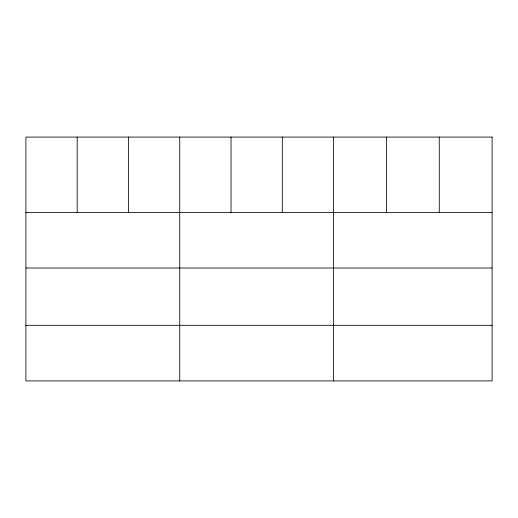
<?xml version="1.0" encoding="UTF-8"?>
<svg xmlns="http://www.w3.org/2000/svg" width="518" height="518" viewBox="0 0 518 518"><rect width="100%" height="100%" fill="white"/><g stroke="black" fill="none" stroke-linecap="round" stroke-linejoin="round"><path stroke-width="0.78" d="M25.9 212.412L492.1 212.412M25.9 268.02L492.1 268.02M25.9 325.317L492.1 325.317M439.264 137.076L439.264 212.412M386.428 137.076L386.428 212.412M333.592 137.076L333.592 380.924M282.31 137.076L282.31 212.412M231.028 137.076L231.028 212.412M179.746 137.076L179.746 380.924M128.464 137.076L128.464 212.412M77.182 137.076L77.182 212.412M492.1 137.076L25.9 137.076L25.9 380.924L492.1 380.924L492.1 137.076"/></g></svg>
